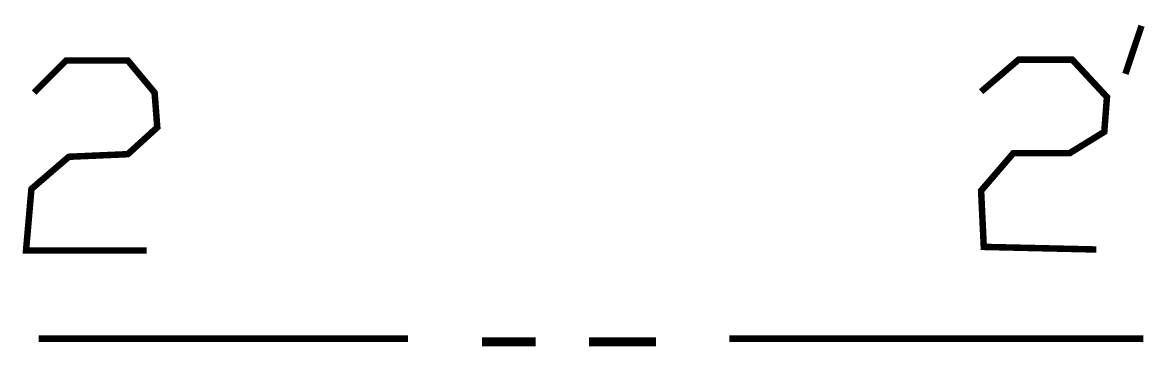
# Model space of a CAD drawing. Extents: x -0.2 to 12, y -0.1 to 3.4.
import ezdxf

# ---------------------------------------------------------------- set-up
doc = ezdxf.new("R2010")
doc.units = 0
doc.header["$LTSCALE"] = 5e-05
doc.header["$MEASUREMENT"] = 0
doc.layers.get('0').update_dxf_attribs({"linetype": 'CONTINUOUS'})

msp = doc.modelspace()

# ---------------------------------------------------------------- linework, layer by layer
at = {"linetype": 'BYBLOCK', "ltscale": 0.2}
for points, const_width in [([(11.923, 3.392), (11.749, 2.873)], 0.07), ([(-0.027, 2.671), (0.32, 3.017), (0.985, 3.017), (1.274, 2.671), (1.303, 2.296), (0.985, 2.007), (0.349, 1.979), (-0.055, 1.632), (-0.113, 0.969), (1.187, 0.969)], 0.07), ([(10.192, 2.681), (10.597, 3.027), (11.175, 3.027), (11.55, 2.623), (11.521, 2.248), (11.146, 2.017), (10.539, 2.017), (10.192, 1.613), (10.221, 1.007), (11.435, 0.979)], 0.07), ([(0.025, 0.017), (4.008, 0.017)], 0.07), ([(4.806, -0.017), (5.385, -0.017)], 0.1), ([(5.963, -0.017), (6.685, -0.017)], 0.1), ([(7.477, 0.017), (11.942, 0.017)], 0.07)]:
    msp.add_lwpolyline(points, dxfattribs=dict(at, const_width=const_width))

doc.saveas('drawing.dxf')
